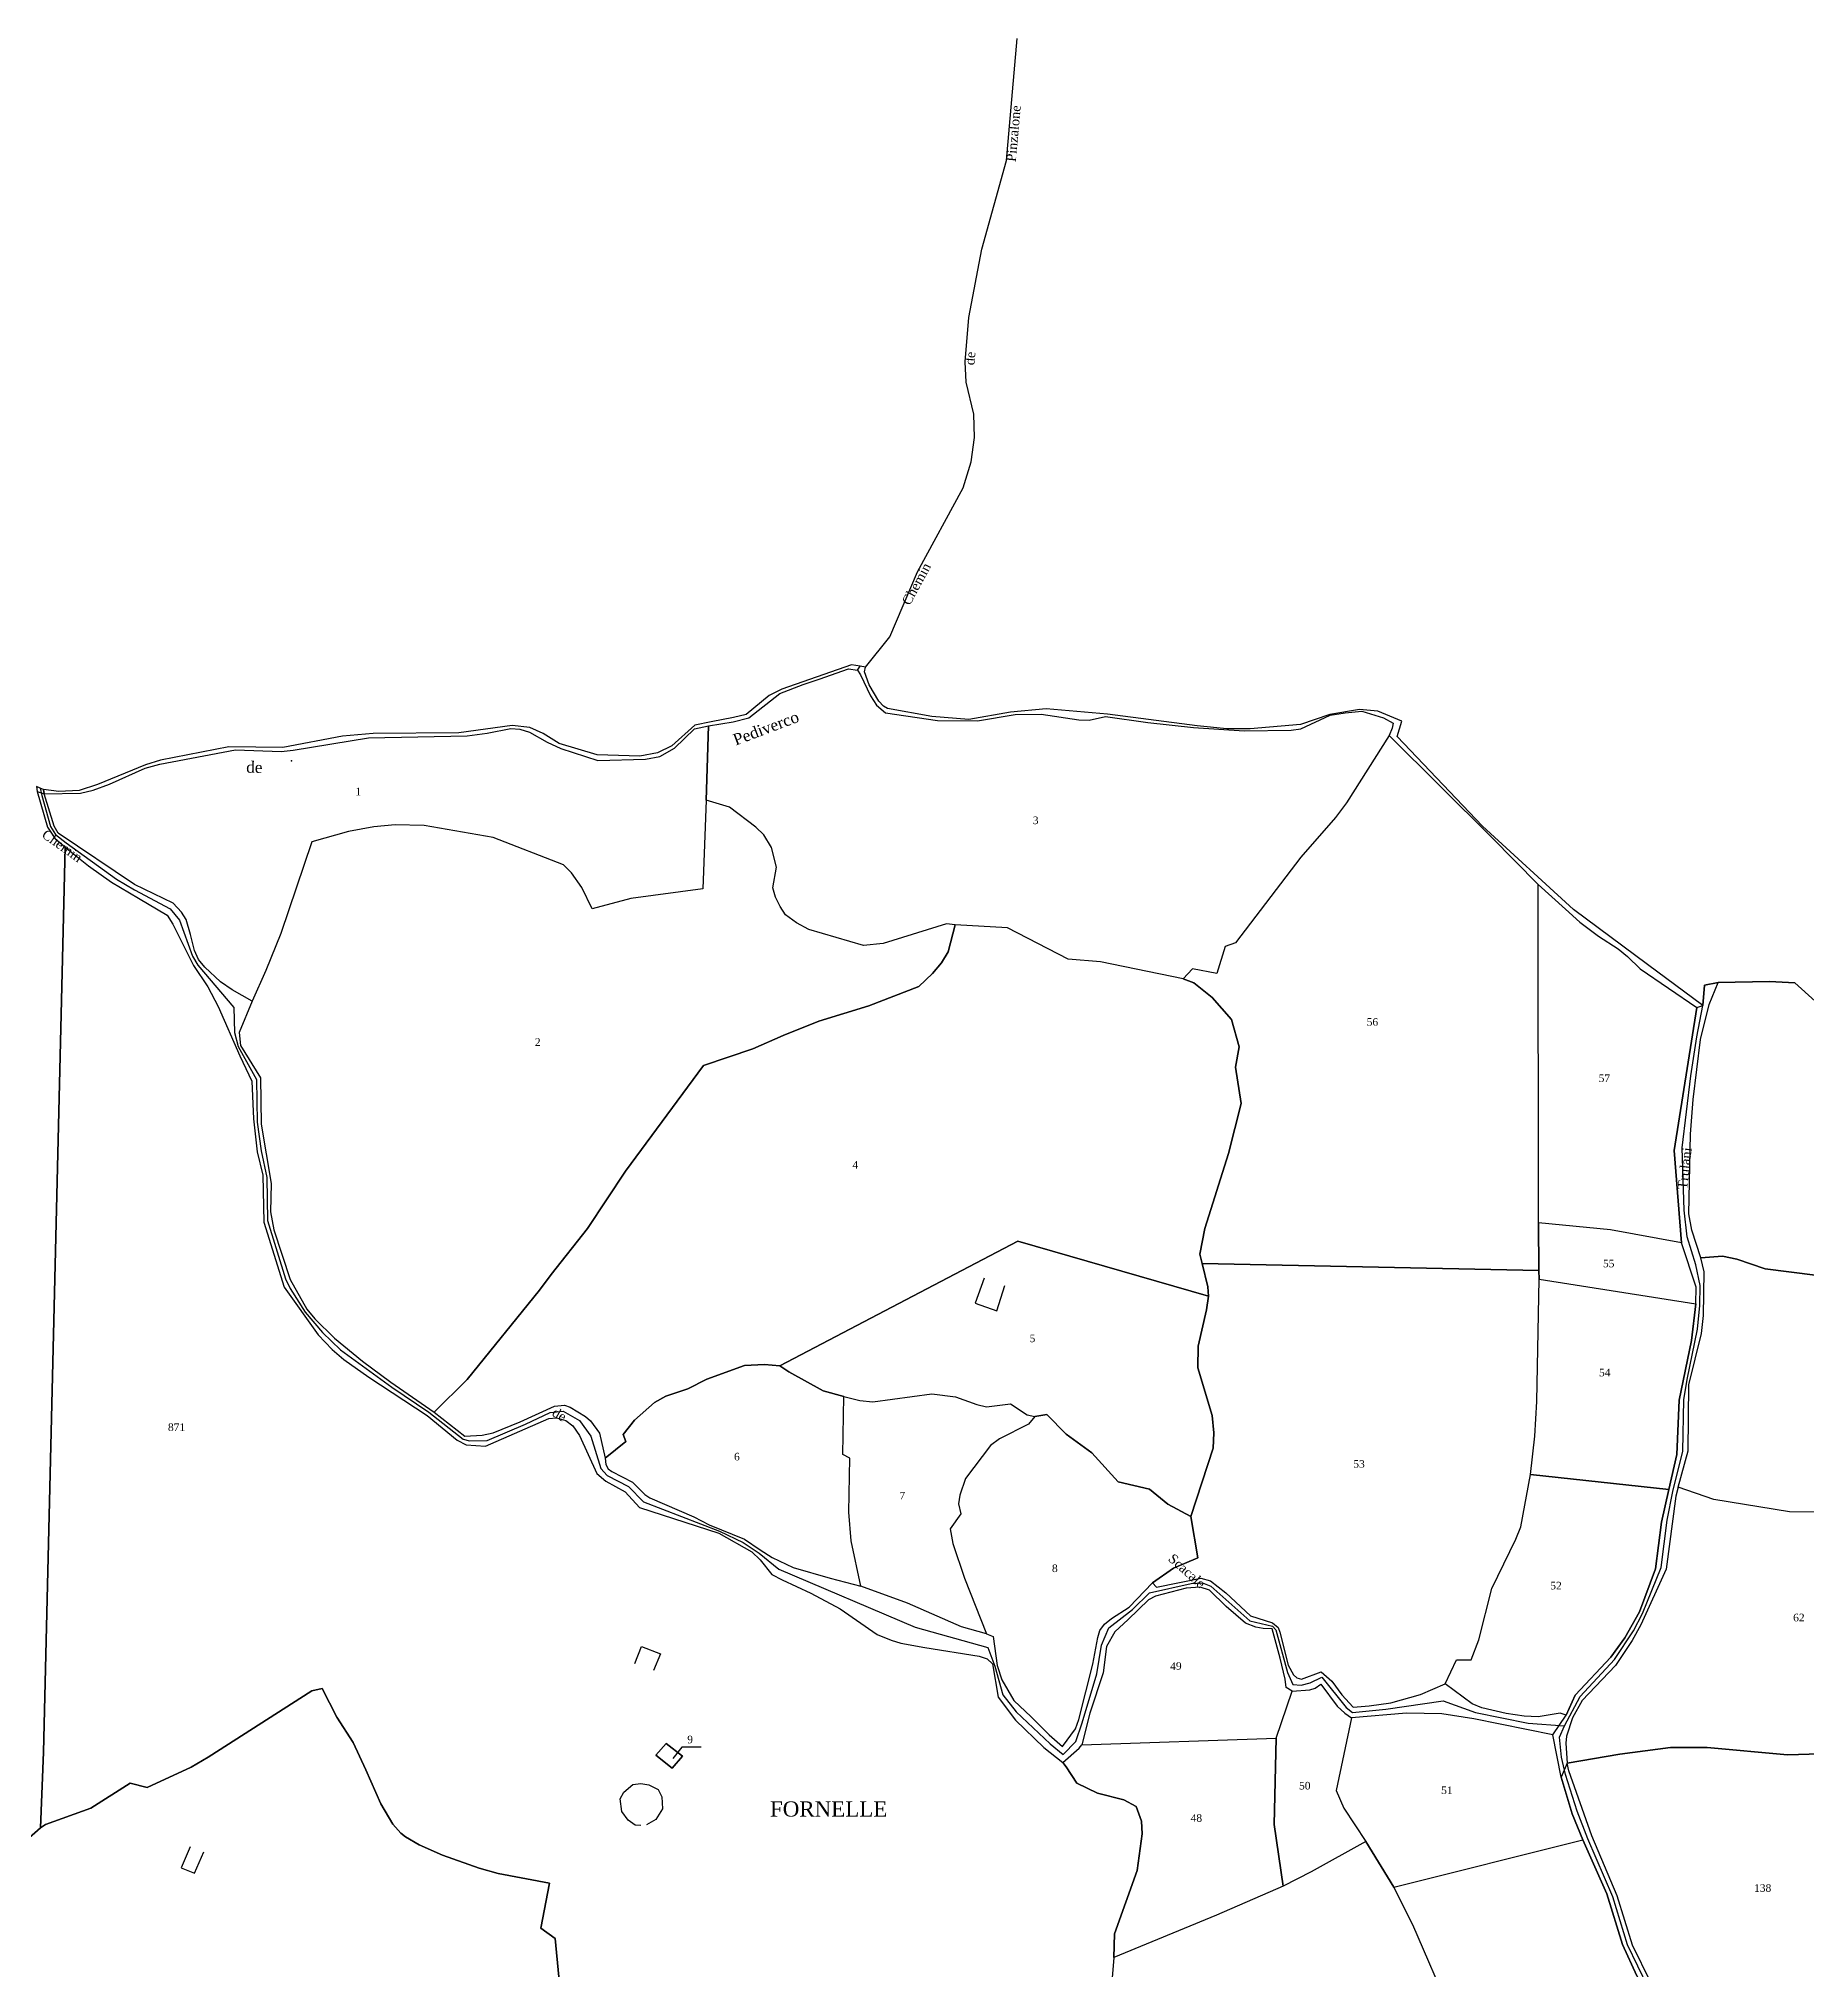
# Model space of a CAD drawing. Extents: x 1205805 to 1207436, y 6154338 to 6158020.
# Drawn here: x 1206391 to 1206856, y 6154658 to 6155166 of the extents above; entities that cross this region are included whole.
import ezdxf

# ---------------------------------------------------------------- set-up
doc = ezdxf.new("R2010")
doc.units = 0
doc.linetypes.add('CONTINU', pattern=[0])
doc.layers.get('0').update_dxf_attribs({"linetype": 'CONTINU'})
for name, color, linetype in [('1FLECHEFL', 7, 'CONTINU'), ('1LIEUDIT', 7, 'CONTINU'), ('1PARCELLE', 7, 'CONTINU'), ('1SUBDSECT', 7, 'CONTINU'), ('1TRONFLUV', 7, 'CONTINU'), ('1TROUPARCELLE', 7, 'CONTINU'), ('1ZONCOMM', 7, 'CONTINU'), ('3BATIDUR', 7, 'CONTINU'), ('3FISCLINE', 7, 'CONTINUOUS'), ('3FLECHEPAR', 7, 'CONTINU'), ('3LIEUDITTEX', 7, 'CONTINU'), ('3PARCELLETEX', 7, 'CONTINU'), ('3PONT', 7, 'CONTINU'), ('3TRONFLUVTEX', 7, 'CONTINU'), ('3ZONCOMMTEX', 7, 'CONTINU')]:
    doc.layers.add(name, color=color, linetype=linetype)
doc.styles.get("Standard").update_dxf_attribs({"font": 'Times New Roman'})

# ---------------------------------------------------------------- blocks, each defined once
blk = doc.blocks.new('FLECHRU1')
blk.add_point((0, 0))

msp = doc.modelspace()

# ---------------------------------------------------------------- linework, layer by layer
at = {"layer": '1LIEUDIT'}
for points in [[(1206811.49, 6154656.61), (1206807.7, 6154664.84), (1206803.56, 6154678.17), (1206797.31, 6154692.34), (1206794.49, 6154699.19), (1206791.6, 6154708.82), (1206789.37, 6154719.95), (1206792.9, 6154725.18), (1206792.9, 6154725.18), (1206795.26, 6154730.45), (1206804.68, 6154740.42), (1206808.34, 6154745.46), (1206812.23, 6154752.38), (1206816.37, 6154763.62), (1206817.98, 6154775.92), (1206819.89, 6154784.49), (1206822.01, 6154793.73), (1206822.64, 6154808.06), (1206825.84, 6154823.74), (1206826.98, 6154833.36), (1206827.09, 6154837.71), (1206823.25, 6154849.41), (1206821.35, 6154873.67), (1206827.31, 6154911.35), (1206828.83, 6154911.89), (1206814.29, 6154922.68), (1206794.82, 6154937.1), (1206770.87, 6154958.99), (1206748.47, 6154982.64), (1206749.67, 6154986.64), (1206743.32, 6154989.32), (1206738.48, 6154989.71), (1206730.74, 6154988.39), (1206722.97, 6154985.75), (1206709.77, 6154984.59), (1206703.62, 6154984.62), (1206695.77, 6154985.44), (1206672.23, 6154988.47), (1206656.05, 6154989.87), (1206646.69, 6154989.01), (1206635.71, 6154987.06), (1206625.96, 6154987.84), (1206614.35, 6154989.98), (1206613.32, 6154990.61), (1206612.09, 6154991.93), (1206609.47, 6154996.25), (1206608.27, 6154999.62), (1206608.57, 6155000.87), (1206607.1, 6155001.12), (1206604.85, 6155001.51), (1206586.55, 6154995.1), (1206583.2, 6154993.41), (1206577.18, 6154988.43), (1206573.85, 6154987.65), (1206567.97, 6154986.51), (1206563.63, 6154985.57), (1206557.62, 6154980.14), (1206553.82, 6154978.28), (1206549.21, 6154977.42), (1206537.91, 6154977.81), (1206527.91, 6154980.77), (1206523.74, 6154983.41), (1206520.21, 6154985), (1206515.62, 6154985.55), (1206501.57, 6154983.62), (1206478.99, 6154983.43), (1206470.9, 6154982.67), (1206455.25, 6154979.75), (1206440.99, 6154979.94), (1206423.09, 6154976.36), (1206419.13, 6154975.2), (1206406.47, 6154969.97), (1206401.67, 6154968.39), (1206396.34, 6154968.17), (1206392.26, 6154968.63), (1206391.38, 6154969.02), (1206390.39, 6154969.45)], [(1206859.7, 6154714.97), (1206851.1, 6154714.7), (1206830.02, 6154716.64), (1206820.38, 6154716.68), (1206806.98, 6154714.94), (1206793.17, 6154712.55), (1206791.6, 6154708.82), (1206789.37, 6154719.95), (1206792.9, 6154725.18), (1206792.9, 6154725.18), (1206795.26, 6154730.45), (1206804.68, 6154740.42), (1206808.34, 6154745.46), (1206812.23, 6154752.38), (1206816.37, 6154763.62), (1206817.98, 6154775.92), (1206819.89, 6154784.49), (1206822.01, 6154793.73), (1206822.64, 6154808.06), (1206825.84, 6154823.74), (1206826.98, 6154833.36), (1206827.09, 6154837.71), (1206823.25, 6154849.41), (1206821.35, 6154873.67), (1206827.31, 6154911.35), (1206828.83, 6154911.89), (1206829.33, 6154917.16), (1206832.9, 6154917.86), (1206846.42, 6154918.17), (1206853.06, 6154917.78), (1206863.79, 6154908.18)], [(1206859.7, 6154714.97), (1206851.1, 6154714.7), (1206830.02, 6154716.64), (1206820.38, 6154716.68), (1206806.98, 6154714.94), (1206793.17, 6154712.55), (1206791.6, 6154708.82), (1206794.49, 6154699.19), (1206797.31, 6154692.34), (1206803.56, 6154678.17), (1206807.7, 6154664.84), (1206811.49, 6154656.61), (1206818.15, 6154644.3), (1206823.97, 6154635.52), (1206833.46, 6154617.91), (1206838.75, 6154604.4), (1206841.86, 6154594.79), (1206844.21, 6154591.07), (1206847.87, 6154584.03), (1206852.07, 6154578.21), (1206858.23, 6154571.89)]]:
    msp.add_lwpolyline(points, dxfattribs=at)
at = {"layer": '1PARCELLE'}
for points in [[(1206567.27, 6154985.41), (1206573.69, 6154986.51), (1206577.81, 6154987.56), (1206586.01, 6154993.96), (1206592.15, 6154996.34), (1206596.37, 6154997.71), (1206604.08, 6155000.39), (1206606.46, 6155000.08), (1206607.21, 6154998.84), (1206609.86, 6154993.28), (1206611.47, 6154990.84), (1206613.84, 6154988.81), (1206627.51, 6154986.81), (1206637.99, 6154986.75), (1206647.89, 6154988.44), (1206654.79, 6154988.49), (1206664.66, 6154986.99), (1206667.38, 6154986.87), (1206671.68, 6154987.89), (1206682.87, 6154986.27), (1206694.82, 6154984.96), (1206708.16, 6154984.1), (1206720.58, 6154984.3), (1206723.12, 6154984.59), (1206730.79, 6154988.2), (1206734.75, 6154988.83), (1206739.11, 6154989.25), (1206744.84, 6154987.57), (1206747.4, 6154986.14), (1206747.14, 6154984.85), (1206746.35, 6154982.89), (1206735.12, 6154965.13), (1206732.22, 6154961.35), (1206723.1, 6154950.85), (1206705.87, 6154928.38), (1206703.21, 6154927.37), (1206700.95, 6154920.31), (1206694.57, 6154921.52), (1206692.1, 6154918.85), (1206670.35, 6154923.36), (1206661.91, 6154924.04), (1206645.92, 6154932.26), (1206632.11, 6154933.11), (1206629.86, 6154933.31), (1206613.19, 6154928.16), (1206608, 6154927.63), (1206593.62, 6154931.84), (1206590.36, 6154933.61), (1206587.46, 6154935.74), (1206586.13, 6154937.9), (1206584.88, 6154940.37), (1206584.12, 6154942.82), (1206585.09, 6154948.27), (1206583.8, 6154953.38), (1206581.78, 6154956.76), (1206579.72, 6154958.74), (1206572.78, 6154964), (1206566.63, 6154965.83), (1206567.27, 6154985.41)], [(1206567.27, 6154985.41), (1206566.63, 6154965.83), (1206565.75, 6154942.5), (1206546.84, 6154939.96), (1206536.61, 6154937.3), (1206533.91, 6154942.89), (1206531.19, 6154946.78), (1206529.12, 6154948.83), (1206510.61, 6154956.03), (1206492.41, 6154959.23), (1206484.82, 6154959.37), (1206479.21, 6154958.89), (1206472.56, 6154957.64), (1206462.83, 6154954.91), (1206454.7, 6154930.83), (1206450.8, 6154921.03), (1206447.16, 6154913.02), (1206441.91, 6154915.94), (1206438.84, 6154918.08), (1206434.74, 6154921.94), (1206433.06, 6154923.95), (1206432.03, 6154926.3), (1206430.97, 6154930.54), (1206429.78, 6154934.5), (1206428.55, 6154936.37), (1206426.36, 6154938.77), (1206416.24, 6154943.7), (1206396.13, 6154957.18), (1206395.06, 6154959.07), (1206392.43, 6154967.55), (1206401.97, 6154967.67), (1206405.3, 6154968.52), (1206409.6, 6154970.1), (1206418.98, 6154974.3), (1206422.84, 6154975.32), (1206442.8, 6154979.07), (1206454.8, 6154978.64), (1206457.97, 6154978.98), (1206477.75, 6154982.28), (1206503.73, 6154982.82), (1206509, 6154983.48), (1206515.25, 6154984.71), (1206517.64, 6154984.57), (1206520.15, 6154983.76), (1206524.79, 6154981.09), (1206528.39, 6154979.44), (1206538.09, 6154976.32), (1206550.62, 6154976.68), (1206554.42, 6154977.36), (1206558.27, 6154979.54), (1206563.57, 6154984.67), (1206567.27, 6154985.41)], [(1206746.35, 6154982.89), (1206735.12, 6154965.13), (1206732.22, 6154961.35), (1206723.1, 6154950.85), (1206705.87, 6154928.38), (1206703.21, 6154927.37), (1206700.95, 6154920.31), (1206694.57, 6154921.52), (1206692.1, 6154918.85), (1206694.93, 6154917.84), (1206699.73, 6154913.94), (1206704.86, 6154908.15), (1206706.84, 6154901.01), (1206705.9, 6154895.62), (1206707.42, 6154886.07), (1206704.01, 6154872.91), (1206697.85, 6154853.18), (1206696.53, 6154846.45), (1206697.1, 6154843.94), (1206785.74, 6154842.17), (1206785.64, 6154854.66), (1206785.52, 6154943.66), (1206773.22, 6154956.13), (1206746.35, 6154982.89)], [(1206632.11, 6154933.11), (1206629.86, 6154933.31), (1206613.19, 6154928.16), (1206608, 6154927.63), (1206593.62, 6154931.84), (1206590.36, 6154933.61), (1206587.46, 6154935.74), (1206586.13, 6154937.9), (1206584.88, 6154940.37), (1206584.12, 6154942.82), (1206585.09, 6154948.27), (1206583.8, 6154953.38), (1206581.78, 6154956.76), (1206579.72, 6154958.74), (1206572.78, 6154964), (1206566.63, 6154965.83), (1206565.75, 6154942.5), (1206546.84, 6154939.96), (1206536.61, 6154937.3), (1206533.91, 6154942.89), (1206531.19, 6154946.78), (1206529.12, 6154948.83), (1206510.61, 6154956.03), (1206492.41, 6154959.23), (1206484.82, 6154959.37), (1206479.21, 6154958.89), (1206472.56, 6154957.64), (1206462.83, 6154954.91), (1206454.7, 6154930.83), (1206450.8, 6154921.03), (1206447.16, 6154913.02), (1206443.73, 6154904.74), (1206444.11, 6154901.37), (1206449.37, 6154892.82), (1206449.5, 6154880.64), (1206452.13, 6154864.99), (1206451.96, 6154857.53), (1206452.84, 6154852.84), (1206457.16, 6154839.73), (1206461.57, 6154831.93), (1206463.7, 6154829.39), (1206468.86, 6154824.3), (1206476.24, 6154818.29), (1206483.7, 6154812.78), (1206495.06, 6154804.91), (1206503.73, 6154813.45), (1206522.77, 6154836.97), (1206525.85, 6154841.08), (1206535.36, 6154853.17), (1206545.38, 6154868.23), (1206565.93, 6154896.07), (1206578.86, 6154900.46), (1206586.86, 6154903.99), (1206596.3, 6154907.76), (1206609.38, 6154911.79), (1206622.54, 6154916.88), (1206626.2, 6154920.27), (1206628.54, 6154923.08), (1206630.29, 6154925.95), (1206632.11, 6154933.11)], [(1206823.25, 6154849.41), (1206804.58, 6154852.8), (1206785.64, 6154854.66), (1206785.52, 6154943.66), (1206792.68, 6154937.17), (1206796.51, 6154933.8), (1206801.39, 6154930.09), (1206806.57, 6154926.75), (1206809.01, 6154924.76), (1206812.37, 6154921.49), (1206827.31, 6154911.35), (1206821.35, 6154873.67), (1206823.25, 6154849.41)], [(1206692.1, 6154918.85), (1206670.35, 6154923.36), (1206661.91, 6154924.04), (1206645.92, 6154932.26), (1206632.11, 6154933.11), (1206630.29, 6154925.95), (1206628.54, 6154923.08), (1206626.2, 6154920.27), (1206622.54, 6154916.88), (1206609.38, 6154911.79), (1206596.3, 6154907.76), (1206586.86, 6154903.99), (1206578.86, 6154900.46), (1206565.93, 6154896.07), (1206545.38, 6154868.23), (1206535.36, 6154853.17), (1206525.85, 6154841.08), (1206522.77, 6154836.97), (1206503.73, 6154813.45), (1206495.06, 6154804.91), (1206503.11, 6154798.56), (1206507.73, 6154798.78), (1206510.54, 6154799.4), (1206517.72, 6154802.32), (1206526.68, 6154806.48), (1206529.39, 6154806.67), (1206530.81, 6154806.19), (1206534.87, 6154803.77), (1206536.17, 6154802.61), (1206538.53, 6154799.3), (1206540.01, 6154792.75), (1206545.51, 6154797.13), (1206544.77, 6154799.03), (1206547.78, 6154802.78), (1206553.07, 6154807.37), (1206556.01, 6154809.06), (1206561.79, 6154810.99), (1206566.76, 6154813.55), (1206576.67, 6154817.15), (1206581.96, 6154817.42), (1206586.01, 6154817.04), (1206648.66, 6154849.86), (1206698.75, 6154835.37), (1206698.59, 6154837.84), (1206697.1, 6154843.94), (1206696.53, 6154846.45), (1206697.85, 6154853.18), (1206704.01, 6154872.91), (1206707.42, 6154886.07), (1206705.9, 6154895.62), (1206706.84, 6154901.01), (1206704.86, 6154908.15), (1206699.73, 6154913.94), (1206694.93, 6154917.84), (1206692.1, 6154918.85)], [(1206823.25, 6154849.41), (1206804.58, 6154852.8), (1206785.64, 6154854.66), (1206785.74, 6154842.17), (1206785.75, 6154839.86), (1206826.98, 6154833.36), (1206827.09, 6154837.71), (1206823.25, 6154849.41)], [(1206653.08, 6154803.77), (1206656.25, 6154804.25), (1206661.38, 6154799.1), (1206668.05, 6154794.15), (1206675.01, 6154786.57), (1206683.27, 6154784.59), (1206688.06, 6154780.65), (1206694.17, 6154777.46), (1206699.99, 6154795.42), (1206700.22, 6154799.43), (1206699.72, 6154804.01), (1206695.99, 6154816.53), (1206696.1, 6154822.27), (1206698.27, 6154831.75), (1206698.75, 6154835.37), (1206648.66, 6154849.86), (1206586.01, 6154817.04), (1206588.4, 6154815.45), (1206597.41, 6154810.5), (1206602.85, 6154808.95), (1206607.03, 6154807.96), (1206610.51, 6154807.56), (1206626.03, 6154809.73), (1206632.2, 6154808.88), (1206637.81, 6154806.89), (1206640.41, 6154806.24), (1206646.72, 6154807.03), (1206651.12, 6154804.14), (1206653.08, 6154803.77)], [(1206761.06, 6154733.42), (1206764.06, 6154739.68), (1206767.93, 6154739.69), (1206769.89, 6154744.96), (1206773.3, 6154758.44), (1206779.62, 6154771.5), (1206780.93, 6154774.69), (1206783.48, 6154788.44), (1206784.66, 6154798.58), (1206785.15, 6154807.65), (1206785.75, 6154839.86), (1206785.74, 6154842.17), (1206697.1, 6154843.94), (1206698.59, 6154837.84), (1206698.75, 6154835.37), (1206698.27, 6154831.75), (1206696.1, 6154822.27), (1206695.99, 6154816.53), (1206699.72, 6154804.01), (1206700.22, 6154799.43), (1206699.99, 6154795.42), (1206694.17, 6154777.46), (1206696.01, 6154766.52), (1206689.59, 6154763.85), (1206684.05, 6154759.99), (1206685.11, 6154758.83), (1206696.81, 6154761.22), (1206699.29, 6154760.49), (1206703.37, 6154757.31), (1206709.87, 6154751.29), (1206715.67, 6154749.47), (1206717.08, 6154748.2), (1206717.53, 6154747.03), (1206719.76, 6154738.33), (1206721.15, 6154735.73), (1206722, 6154734.98), (1206723.22, 6154734.65), (1206728.39, 6154736.59), (1206731.27, 6154734.11), (1206733.9, 6154730.55), (1206736.81, 6154727.26), (1206741.02, 6154727.63), (1206746.79, 6154728.38), (1206754.6, 6154730.61), (1206761.06, 6154733.42)], [(1206895.44, 6154829.55), (1206896.68, 6154823.7), (1206900.68, 6154776.63), (1206886.49, 6154776.63), (1206876.14, 6154778.35), (1206851.65, 6154778.65), (1206831.74, 6154781.85), (1206822.37, 6154785.17), (1206825.01, 6154794.67), (1206825.21, 6154812.03), (1206828.49, 6154825.53), (1206829.04, 6154830.32), (1206829.21, 6154841.79), (1206828.29, 6154845.43), (1206834.03, 6154845.94), (1206837.76, 6154845.09), (1206845.27, 6154842.59), (1206865.36, 6154840.06), (1206893.34, 6154832.53), (1206893.87, 6154829.47), (1206895.44, 6154829.55)], [(1206819.89, 6154784.49), (1206783.48, 6154788.44), (1206784.66, 6154798.58), (1206785.15, 6154807.65), (1206785.75, 6154839.86), (1206826.98, 6154833.36), (1206825.84, 6154823.74), (1206822.64, 6154808.06), (1206822.01, 6154793.73), (1206819.89, 6154784.49)], [(1206586.01, 6154817.04), (1206581.96, 6154817.42), (1206576.67, 6154817.15), (1206566.76, 6154813.55), (1206561.79, 6154810.99), (1206556.01, 6154809.06), (1206553.07, 6154807.37), (1206547.78, 6154802.78), (1206544.77, 6154799.03), (1206545.51, 6154797.13), (1206540.01, 6154792.75), (1206540.26, 6154791.12), (1206540.87, 6154789.94), (1206541.77, 6154789.24), (1206547.22, 6154786.44), (1206550.45, 6154783.18), (1206551.83, 6154782.3), (1206563.35, 6154777.3), (1206567.43, 6154775.24), (1206576.69, 6154771.46), (1206580.82, 6154768.66), (1206584.03, 6154766.64), (1206589.52, 6154763.99), (1206599.28, 6154761.21), (1206607.28, 6154759.08), (1206604.78, 6154771.03), (1206604.17, 6154778.58), (1206604.43, 6154792.81), (1206602.58, 6154793.75), (1206602.85, 6154808.95), (1206597.41, 6154810.5), (1206588.4, 6154815.45), (1206586.01, 6154817.04)], [(1206653.08, 6154803.77), (1206651.4, 6154801.74), (1206643.76, 6154797.87), (1206641.45, 6154796.14), (1206634.82, 6154787.43), (1206633.34, 6154783.01), (1206633.04, 6154780.71), (1206633.6, 6154778.13), (1206630.78, 6154774.21), (1206631.54, 6154770.31), (1206634.59, 6154761.24), (1206640.35, 6154746.59), (1206633.76, 6154748.39), (1206619.59, 6154754.6), (1206607.28, 6154759.08), (1206604.78, 6154771.03), (1206604.17, 6154778.58), (1206604.43, 6154792.81), (1206602.58, 6154793.75), (1206602.85, 6154808.95), (1206607.03, 6154807.96), (1206610.51, 6154807.56), (1206626.03, 6154809.73), (1206632.2, 6154808.88), (1206637.81, 6154806.89), (1206640.41, 6154806.24), (1206646.72, 6154807.03), (1206651.12, 6154804.14), (1206653.08, 6154803.77)], [(1206653.08, 6154803.77), (1206651.4, 6154801.74), (1206643.76, 6154797.87), (1206641.45, 6154796.14), (1206634.82, 6154787.43), (1206633.34, 6154783.01), (1206633.04, 6154780.71), (1206633.6, 6154778.13), (1206630.78, 6154774.21), (1206631.54, 6154770.31), (1206634.59, 6154761.24), (1206640.35, 6154746.59), (1206642.09, 6154745.89), (1206643.23, 6154738.18), (1206644.4, 6154734.47), (1206647.56, 6154729), (1206652.12, 6154724.72), (1206656.89, 6154719.98), (1206660.35, 6154716.89), (1206663.77, 6154721.54), (1206664.7, 6154724), (1206668.36, 6154738.6), (1206669.67, 6154745.59), (1206670.23, 6154747.42), (1206671.43, 6154749.12), (1206673.23, 6154750.63), (1206677.95, 6154753.61), (1206684.05, 6154759.99), (1206689.59, 6154763.85), (1206696.01, 6154766.52), (1206694.17, 6154777.46), (1206688.06, 6154780.65), (1206683.27, 6154784.59), (1206675.01, 6154786.57), (1206668.05, 6154794.15), (1206661.38, 6154799.1), (1206656.25, 6154804.25), (1206653.08, 6154803.77)], [(1206819.89, 6154784.49), (1206817.98, 6154775.92), (1206816.37, 6154763.62), (1206812.23, 6154752.38), (1206808.34, 6154745.46), (1206804.68, 6154740.42), (1206795.26, 6154730.45), (1206792.9, 6154725.18), (1206791.29, 6154725.64), (1206785.55, 6154724.74), (1206781.84, 6154724.88), (1206777.08, 6154725.58), (1206770.69, 6154727.09), (1206768.16, 6154728.13), (1206761.06, 6154733.42), (1206764.06, 6154739.68), (1206767.93, 6154739.69), (1206769.89, 6154744.96), (1206773.3, 6154758.44), (1206779.62, 6154771.5), (1206780.93, 6154774.69), (1206783.48, 6154788.44), (1206819.89, 6154784.49)], [(1206716.56, 6154719.13), (1206720.81, 6154731.46), (1206719.21, 6154732.42), (1206718.97, 6154734.59), (1206717.67, 6154740.13), (1206715.52, 6154747.91), (1206713.21, 6154748), (1206711.2, 6154748.3), (1206708.54, 6154749.34), (1206703.45, 6154753.74), (1206699.04, 6154758), (1206696.61, 6154758.85), (1206692.91, 6154758.58), (1206684.83, 6154756.49), (1206683.03, 6154755.54), (1206677.68, 6154750.34), (1206674.11, 6154747.12), (1206671.97, 6154743.26), (1206671.04, 6154736.27), (1206667.53, 6154725.71), (1206665.45, 6154717.36), (1206716.56, 6154719.13)], [(1206736.41, 6154724.47), (1206732.35, 6154705.34), (1206734.38, 6154700.67), (1206740.16, 6154691.88), (1206725.79, 6154683.9), (1206718.4, 6154680.16), (1206716.09, 6154696.41), (1206716.56, 6154719.13), (1206720.81, 6154731.46), (1206725.41, 6154731.79), (1206726.89, 6154732.29), (1206728.36, 6154733.29), (1206732.68, 6154727.56), (1206734.65, 6154725.64), (1206736.41, 6154724.47)], [(1206747.56, 6154679.92), (1206797.31, 6154692.34), (1206794.49, 6154699.19), (1206791.6, 6154708.82), (1206789.37, 6154719.95), (1206768.56, 6154724.18), (1206760.16, 6154725.47), (1206750.92, 6154725.65), (1206736.41, 6154724.47), (1206732.35, 6154705.34), (1206734.38, 6154700.67), (1206740.16, 6154691.88), (1206747.56, 6154679.92)], [(1206553.42, 6154714.64), (1206557.67, 6154711.22), (1206560.43, 6154714.36), (1206556.13, 6154717.7), (1206553.42, 6154714.64)], [(1206673.86, 6154661.38), (1206674.08, 6154667.64), (1206679.99, 6154684.29), (1206681.37, 6154693.9), (1206681.13, 6154697.3), (1206679.79, 6154701.15), (1206676.53, 6154702.86), (1206669.57, 6154704.66), (1206664.16, 6154707.25), (1206661.35, 6154711.55), (1206660.45, 6154712.67), (1206664.76, 6154716.47), (1206665.45, 6154717.36), (1206716.56, 6154719.13), (1206716.09, 6154696.41), (1206718.4, 6154680.16), (1206700.89, 6154672.57), (1206673.86, 6154661.38)], [(1206829.18, 6154595.61), (1206804.81, 6154595.98), (1206774.31, 6154597.5), (1206775.31, 6154602.72), (1206775.88, 6154607.59), (1206775.47, 6154614.98), (1206774.77, 6154628.92), (1206773.21, 6154632.36), (1206772.51, 6154633.62), (1206765.29, 6154642.81), (1206762.62, 6154646.68), (1206752.59, 6154669.98), (1206747.56, 6154679.92), (1206797.31, 6154692.34), (1206803.56, 6154678.17), (1206807.7, 6154664.84), (1206811.49, 6154656.61), (1206818.15, 6154644.3), (1206823.97, 6154635.52), (1206833.46, 6154617.91), (1206838.75, 6154604.4), (1206841.86, 6154594.79), (1206829.18, 6154595.61)]]:
    msp.add_lwpolyline(points, close=True, dxfattribs=at)
for points in [[(1206390.59, 6154968.15), (1206393.32, 6154958.73), (1206395.29, 6154955.85), (1206398.01, 6154953.49), (1206392.25, 6154715.38), (1206391.52, 6154695.49), (1206391.52, 6154695.49), (1206386.27, 6154690.97)], [(1206528.96, 6154644.42), (1206526.89, 6154666.43), (1206526.89, 6154666.43), (1206523.09, 6154669.1), (1206525.44, 6154680.92), (1206511.94, 6154683.47), (1206506.91, 6154684.91), (1206497.23, 6154688.33), (1206491.08, 6154691.08), (1206487.53, 6154693.12), (1206486.25, 6154694.12), (1206484.18, 6154696.44), (1206480.99, 6154701.84), (1206477.09, 6154710.76), (1206473.79, 6154717.99), (1206469.46, 6154724.64), (1206465.61, 6154732.17), (1206462.88, 6154731.53), (1206435.62, 6154714.09), (1206431.08, 6154711.52), (1206419.55, 6154706.1), (1206415.05, 6154707.28), (1206404.73, 6154700.7), (1206392.82, 6154696.42), (1206391.52, 6154695.49), (1206392.25, 6154715.38), (1206398.01, 6154953.49), (1206404.13, 6154948.62), (1206410.18, 6154944.29), (1206417.27, 6154940.07), (1206424.77, 6154935.59), (1206426.32, 6154933.27), (1206431.75, 6154922.37), (1206435.49, 6154916.72), (1206438.2, 6154911.6), (1206443.95, 6154898.63), (1206447.11, 6154891.98), (1206447.52, 6154882.02), (1206448.52, 6154873.32), (1206449.98, 6154867.24), (1206450.23, 6154854.85), (1206455.55, 6154837.74), (1206464.57, 6154825.21), (1206468.24, 6154821.38), (1206471.29, 6154818.69), (1206477.89, 6154814.04), (1206493.25, 6154804.01), (1206501.14, 6154797.48), (1206503.44, 6154796.24), (1206508.55, 6154795.88), (1206525.24, 6154803.21), (1206527.26, 6154803.37), (1206529.71, 6154802.7), (1206531.53, 6154801.27), (1206533.31, 6154798.69), (1206537.89, 6154788.72), (1206540.23, 6154786.69), (1206545.34, 6154783.91), (1206549.07, 6154779.79), (1206569.96, 6154773), (1206578.61, 6154768.12), (1206580.83, 6154765.98), (1206583.92, 6154762.16), (1206586.6, 6154760.79), (1206594.15, 6154757.21), (1206601.86, 6154753.17), (1206611.65, 6154746.4), (1206615.28, 6154744.87), (1206617.83, 6154744.12), (1206624.12, 6154742.94), (1206638.49, 6154740.65), (1206640.59, 6154739.98), (1206641.96, 6154738.62), (1206643.47, 6154729.88), (1206648.02, 6154723.83), (1206655.48, 6154716.64), (1206660.45, 6154712.67), (1206661.35, 6154711.55), (1206664.16, 6154707.25), (1206669.57, 6154704.66), (1206676.53, 6154702.86), (1206679.79, 6154701.15), (1206681.13, 6154697.3), (1206681.37, 6154693.9), (1206679.99, 6154684.29), (1206674.08, 6154667.64), (1206673.86, 6154661.38), (1206673.25, 6154653.98)], [(1206865.36, 6154840.06), (1206845.27, 6154842.59), (1206837.76, 6154845.09), (1206834.03, 6154845.94), (1206828.29, 6154845.43), (1206825.92, 6154852.75), (1206825.13, 6154857.02), (1206825.62, 6154877.97), (1206826.31, 6154887.08), (1206828.26, 6154902.89), (1206830.55, 6154912.09), (1206832.9, 6154917.86), (1206846.42, 6154918.17), (1206853.06, 6154917.78), (1206863.79, 6154908.18)], [(1206876.14, 6154778.35), (1206851.65, 6154778.65), (1206831.74, 6154781.85), (1206822.37, 6154785.17), (1206821.74, 6154782.8), (1206819.21, 6154763.53), (1206812.58, 6154748.93), (1206810.29, 6154744.77), (1206805.9, 6154738.25), (1206797.13, 6154729), (1206794.6, 6154724.43), (1206793.02, 6154719.64), (1206792.79, 6154717.8), (1206793.17, 6154712.55), (1206793.17, 6154712.55), (1206806.98, 6154714.94), (1206820.38, 6154716.68), (1206830.02, 6154716.64), (1206851.1, 6154714.7), (1206859.7, 6154714.97)], [(1206386.27, 6154690.97), (1206391.52, 6154695.49), (1206392.82, 6154696.42), (1206404.73, 6154700.7), (1206415.05, 6154707.28), (1206419.55, 6154706.1), (1206431.08, 6154711.52), (1206435.62, 6154714.09), (1206462.88, 6154731.53), (1206465.61, 6154732.17), (1206469.46, 6154724.64), (1206473.79, 6154717.99), (1206477.09, 6154710.76), (1206480.99, 6154701.84), (1206484.18, 6154696.44), (1206486.25, 6154694.12), (1206487.53, 6154693.12), (1206491.08, 6154691.08), (1206497.23, 6154688.33), (1206506.91, 6154684.91), (1206511.94, 6154683.47), (1206525.44, 6154680.92), (1206523.09, 6154669.1), (1206526.89, 6154666.43), (1206528.96, 6154644.42)], [(1206856.52, 6154577), (1206854.3, 6154579.78), (1206850.39, 6154586.67), (1206845.89, 6154592.08), (1206842.2, 6154599.87), (1206840.46, 6154609.29), (1206835.58, 6154617.88), (1206830.68, 6154627.31), (1206820.69, 6154646.1), (1206815.13, 6154654.86), (1206810.37, 6154664.62), (1206806.28, 6154677.6), (1206799.66, 6154693.37), (1206793.6, 6154710.53), (1206793.17, 6154712.55), (1206806.98, 6154714.94), (1206820.38, 6154716.68), (1206830.02, 6154716.64), (1206851.1, 6154714.7), (1206859.7, 6154714.97)], [(1206762.62, 6154646.68), (1206752.59, 6154669.98), (1206747.56, 6154679.92), (1206747.56, 6154679.92), (1206740.16, 6154691.88), (1206725.79, 6154683.9), (1206718.4, 6154680.16), (1206700.89, 6154672.57), (1206673.86, 6154661.38), (1206673.25, 6154653.98)]]:
    msp.add_lwpolyline(points, dxfattribs=at)
at = {"layer": '1SUBDSECT'}
msp.add_lwpolyline([(1206863.79, 6154908.18), (1206853.06, 6154917.78), (1206846.42, 6154918.17), (1206832.9, 6154917.86), (1206829.33, 6154917.16), (1206828.83, 6154911.89), (1206814.29, 6154922.68), (1206794.82, 6154937.1), (1206770.87, 6154958.99), (1206748.47, 6154982.64), (1206749.67, 6154986.64), (1206743.32, 6154989.32), (1206738.48, 6154989.71), (1206730.74, 6154988.39), (1206722.97, 6154985.75), (1206709.77, 6154984.59), (1206703.62, 6154984.62), (1206695.77, 6154985.44), (1206672.23, 6154988.47), (1206656.05, 6154989.87), (1206646.69, 6154989.01), (1206635.71, 6154987.06), (1206625.96, 6154987.84), (1206614.35, 6154989.98), (1206613.32, 6154990.61), (1206612.09, 6154991.93), (1206609.47, 6154996.25), (1206608.27, 6154999.62), (1206608.57, 6155000.87), (1206607.1, 6155001.12), (1206604.85, 6155001.51), (1206586.55, 6154995.1), (1206583.2, 6154993.41), (1206577.18, 6154988.43), (1206573.85, 6154987.65), (1206567.97, 6154986.51), (1206563.63, 6154985.57), (1206557.62, 6154980.14), (1206553.82, 6154978.28), (1206549.21, 6154977.42), (1206537.91, 6154977.81), (1206527.91, 6154980.77), (1206523.74, 6154983.41), (1206520.21, 6154985), (1206515.62, 6154985.55), (1206501.57, 6154983.62), (1206478.99, 6154983.43), (1206470.9, 6154982.67), (1206455.25, 6154979.75), (1206440.99, 6154979.94), (1206423.09, 6154976.36), (1206419.13, 6154975.2), (1206406.47, 6154969.97), (1206401.67, 6154968.39), (1206396.34, 6154968.17), (1206392.26, 6154968.63), (1206391.38, 6154969.02), (1206390.39, 6154969.45)], dxfattribs=at)
at = {"layer": '1TRONFLUV'}
msp.add_lwpolyline([(1206606.46, 6155000.08), (1206607.1, 6155001.12), (1206604.85, 6155001.51), (1206586.55, 6154995.1), (1206583.2, 6154993.41), (1206577.18, 6154988.43), (1206573.85, 6154987.65), (1206567.97, 6154986.51), (1206563.63, 6154985.57), (1206557.62, 6154980.14), (1206553.82, 6154978.28), (1206549.21, 6154977.42), (1206537.91, 6154977.81), (1206527.91, 6154980.77), (1206523.74, 6154983.41), (1206520.21, 6154985), (1206515.62, 6154985.55), (1206501.57, 6154983.62), (1206478.99, 6154983.43), (1206470.9, 6154982.67), (1206455.25, 6154979.75), (1206440.99, 6154979.94), (1206423.09, 6154976.36), (1206419.13, 6154975.2), (1206406.47, 6154969.97), (1206401.67, 6154968.39), (1206396.34, 6154968.17), (1206392.26, 6154968.63), (1206392.43, 6154967.55), (1206401.97, 6154967.67), (1206405.3, 6154968.52), (1206409.6, 6154970.1), (1206418.98, 6154974.3), (1206422.84, 6154975.32), (1206442.8, 6154979.07), (1206454.8, 6154978.64), (1206457.97, 6154978.98), (1206477.75, 6154982.28), (1206503.73, 6154982.82), (1206509, 6154983.48), (1206515.25, 6154984.71), (1206517.64, 6154984.57), (1206520.15, 6154983.76), (1206524.79, 6154981.09), (1206528.39, 6154979.44), (1206538.09, 6154976.32), (1206550.62, 6154976.68), (1206554.42, 6154977.36), (1206558.27, 6154979.54), (1206563.57, 6154984.67), (1206567.27, 6154985.41), (1206573.69, 6154986.51), (1206577.81, 6154987.56), (1206586.01, 6154993.96), (1206592.15, 6154996.34), (1206596.37, 6154997.71), (1206604.08, 6155000.39), (1206606.46, 6155000.08)], close=True, dxfattribs=at)
at = {"layer": '1TROUPARCELLE'}
msp.add_lwpolyline([(1206553.42, 6154714.64), (1206556.13, 6154717.7), (1206560.43, 6154714.36), (1206557.67, 6154711.22), (1206553.42, 6154714.64)], close=True, dxfattribs=at)
at = {"layer": '1ZONCOMM'}
for points in [[(1206828.83, 6154911.89), (1206814.29, 6154922.68), (1206794.82, 6154937.1), (1206770.87, 6154958.99), (1206748.47, 6154982.64), (1206749.67, 6154986.64), (1206743.32, 6154989.32), (1206738.48, 6154989.71), (1206730.74, 6154988.39), (1206722.97, 6154985.75), (1206709.77, 6154984.59), (1206703.62, 6154984.62), (1206695.77, 6154985.44), (1206672.23, 6154988.47), (1206656.05, 6154989.87), (1206646.69, 6154989.01), (1206635.71, 6154987.06), (1206625.96, 6154987.84), (1206614.35, 6154989.98), (1206613.32, 6154990.61), (1206612.09, 6154991.93), (1206609.47, 6154996.25), (1206608.27, 6154999.62), (1206608.57, 6155000.87), (1206614.95, 6155008.83), (1206622.22, 6155025.91), (1206634.24, 6155048.07), (1206636.31, 6155054.9), (1206637.22, 6155061.24), (1206637.03, 6155067.4), (1206635.04, 6155075.87), (1206634.75, 6155081.17), (1206635.75, 6155092.88), (1206639.14, 6155110.8), (1206645.61, 6155134.11), (1206648.47, 6155166.21)], [(1206391.38, 6154969.02), (1206391.79, 6154967.06), (1206394.13, 6154958.97), (1206395.45, 6154956.85), (1206398.26, 6154954.61), (1206411.5, 6154945.12), (1206416.18, 6154942.32), (1206425.62, 6154937.31), (1206428.02, 6154934.32), (1206431.5, 6154924.81), (1206432.92, 6154922.46), (1206442.35, 6154911.31), (1206442.55, 6154904.77), (1206443.53, 6154901.1), (1206448.27, 6154892.35), (1206448.53, 6154881.18), (1206449.54, 6154873.65), (1206451.02, 6154866.62), (1206451.18, 6154855.26), (1206455.93, 6154839.91), (1206457.17, 6154837.42), (1206461.13, 6154831.18), (1206465.69, 6154825.8), (1206470.37, 6154821.27), (1206483.9, 6154811.43), (1206493.65, 6154804.89), (1206502.7, 6154797.74), (1206504.37, 6154797.29), (1206508.96, 6154797.44), (1206519.08, 6154801.69), (1206525.61, 6154804.75), (1206529.03, 6154805.11), (1206533.27, 6154802.66), (1206536.32, 6154798.58), (1206538.9, 6154790.05), (1206540.55, 6154788.19), (1206546.22, 6154785.28), (1206550.12, 6154781.25), (1206570.17, 6154773.56), (1206576.4, 6154770.56), (1206580.6, 6154767.8), (1206585.78, 6154763.59), (1206621.57, 6154748.3), (1206640.76, 6154742.99), (1206642.61, 6154738.09), (1206644.64, 6154730.54), (1206648.2, 6154726.02), (1206657.11, 6154717.61), (1206660.51, 6154714.85), (1206663.88, 6154718.22), (1206665.58, 6154723.15), (1206669.42, 6154736.05), (1206670.64, 6154743.61), (1206672.57, 6154748.13), (1206678.78, 6154752.95), (1206683.28, 6154757.34), (1206694.26, 6154759.78), (1206697.23, 6154759.98), (1206699.44, 6154759.11), (1206709.69, 6154749.93), (1206715.67, 6154748.6), (1206716.47, 6154747.62), (1206719.54, 6154736.39), (1206720.99, 6154733.23), (1206723.17, 6154733.04), (1206725.52, 6154733.65), (1206728.62, 6154735.12), (1206734.97, 6154727.21), (1206736.65, 6154725.85), (1206745.44, 6154726.7), (1206760.57, 6154728.97), (1206769.08, 6154725.85), (1206782.89, 6154723.03), (1206792.44, 6154722.32)], [(1206814.46, 6154653.55), (1206809, 6154664.72), (1206805.13, 6154677.33), (1206798.63, 6154692.66), (1206795.81, 6154699.92), (1206792.69, 6154709.53), (1206791.67, 6154714.1), (1206791.14, 6154719.4), (1206792.44, 6154722.32), (1206796.56, 6154730.07), (1206805.63, 6154739.77), (1206810.62, 6154747.3), (1206812.99, 6154751.87), (1206817.9, 6154763.97), (1206819.51, 6154776.45), (1206820.92, 6154783.99), (1206823.59, 6154794.63), (1206823.84, 6154808.1), (1206824.72, 6154813.5), (1206827.49, 6154826.73), (1206828.04, 6154832.93), (1206828.13, 6154838.22), (1206827.04, 6154843.59), (1206824.69, 6154850.96), (1206823.94, 6154858.01), (1206823.45, 6154874.39), (1206825.67, 6154893.31), (1206827.28, 6154903.62), (1206828.83, 6154911.89)]]:
    msp.add_lwpolyline(points, dxfattribs=at)
at = {"layer": '3BATIDUR'}
msp.add_lwpolyline([(1206557.67, 6154711.22), (1206553.42, 6154714.64), (1206556.13, 6154717.7), (1206560.43, 6154714.36), (1206557.67, 6154711.22)], close=True, dxfattribs=at)
at = {"layer": '3FISCLINE'}
for points in [[(1206639.75, 6154840.15), (1206637.38, 6154833.55), (1206643.13, 6154831.52), (1206645.21, 6154838.2)], [(1206547.82, 6154738.75), (1206549.63, 6154743.22), (1206554.58, 6154741.27), (1206552.79, 6154736.94)], [(1206549.42, 6154696.17), (1206547.95, 6154696.22), (1206546.11, 6154697.54), (1206544.4, 6154699.81), (1206544.01, 6154703.12), (1206544.97, 6154704.91), (1206547.31, 6154706.89), (1206549.4, 6154707.19), (1206551.51, 6154706.85), (1206554.02, 6154705.59), (1206554.92, 6154703.63), (1206555.09, 6154700.52), (1206553.36, 6154697.67), (1206550.91, 6154696.35)], [(1206430.89, 6154690.53), (1206428.48, 6154684.96), (1206431.98, 6154683.59), (1206434.44, 6154689.23)]]:
    msp.add_lwpolyline(points, dxfattribs=at)
at = {"layer": '3FLECHEPAR'}
msp.add_lwpolyline([(1206565.3, 6154716.75), (1206560.24, 6154716.76), (1206557.83, 6154713.76)], dxfattribs=at)
at = {"layer": '3PONT'}
msp.add_lwpolyline([(1206392.43, 6154967.55), (1206392.26, 6154968.63), (1206391.38, 6154969.02), (1206390.39, 6154969.45), (1206390.59, 6154968.15), (1206392.43, 6154967.55)], close=True, dxfattribs=at)

# ---------------------------------------------------------------- block references
at = {"layer": '1FLECHEFL', "rotation": 10.6}
msp.add_blockref('FLECHRU1', (1206457.56, 6154976.25), dxfattribs=at)

# ---------------------------------------------------------------- texts
at = {"layer": '3LIEUDITTEX'}
msp.add_text('FORNELLE', height=4, dxfattribs=at).set_placement((1206583.41, 6154698.48))
at = {"layer": '3PARCELLETEX'}
for s, p in [('1', (1206474.33, 6154967.15)), ('3', (1206652.56, 6154959.56)), ('56', (1206740.41, 6154906.53)), ('2', (1206521.56, 6154901.23)), ('57', (1206801.44, 6154891.73)), ('4', (1206605.1, 6154868.93)), ('55', (1206802.57, 6154842.99)), ('5', (1206651.72, 6154823.29)), ('54', (1206801.53, 6154814.3)), ('871', (1206425.02, 6154799.92)), ('6', (1206573.96, 6154792.17)), ('53', (1206736.88, 6154790.25)), ('7', (1206617.47, 6154781.91)), ('8', (1206657.6, 6154762.8)), ('52', (1206788.71, 6154758.24)), ('62', (1206852.62, 6154749.84)), ('49', (1206688.71, 6154737.08)), ('9', (1206561.64, 6154717.76)), ('50', (1206722.61, 6154705.61)), ('51', (1206759.99, 6154704.41)), ('48', (1206694.08, 6154697.1)), ('138', (1206842.33, 6154678.68))]:
    msp.add_text(s, height=2, dxfattribs=at).set_placement(p)
at = {"layer": '3TRONFLUVTEX'}
for s, rotation, p in [('Pediverco', 20.7, (1206574.41, 6154980.21)), ('de', 358.2, (1206445.57, 6154973.12))]:
    msp.add_text(s, height=3, rotation=rotation, dxfattribs=at).set_placement(p)
at = {"layer": '3ZONCOMMTEX'}
for s, rotation, p in [('Pinzalone', 84.9, (1206648.09, 6155133.73)), ('de', 85, (1206637.17, 6155080.21)), ('Chemin', 61.6, (1206620.18, 6155016.91)), ('Chemin', 324.7, (1206391.6, 6154956.29)), ('Trulani', 83.4, (1206824.68, 6154863.34)), ('de', 330, (1206525.84, 6154804.07)), ('Scacale', 318.4, (1206687.98, 6154766))]:
    msp.add_text(s, height=2.5, rotation=rotation, dxfattribs=at).set_placement(p)

doc.saveas('drawing.dxf')
